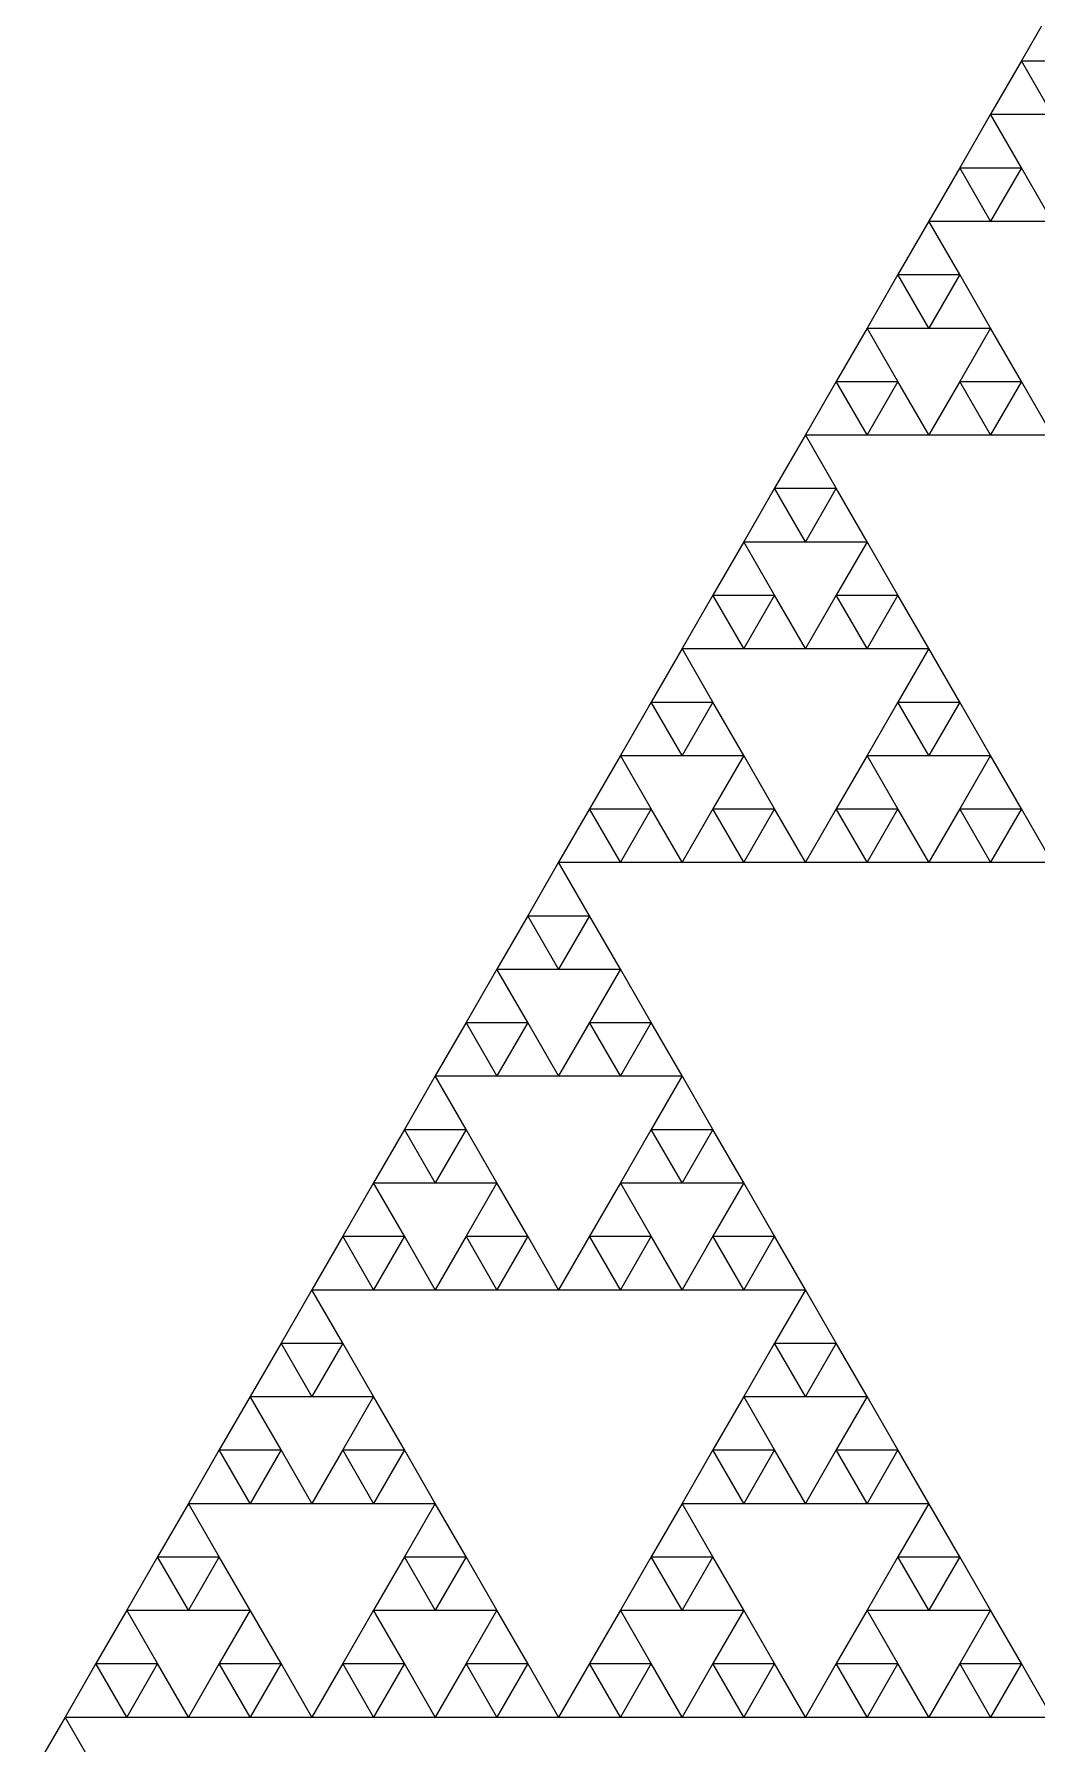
# Model space of a CAD drawing. Header units: metres. Extents: x -50 to 50, y -29 to 58.
# Drawn here: x -46.97 to -43.8, y -23.54 to -18.13 of the extents above; entities that cross this region are included whole.
import ezdxf

# ---------------------------------------------------------------- set-up
doc = ezdxf.new("R2010")
doc.units = ezdxf.units.M

msp = doc.modelspace()

# ---------------------------------------------------------------- linework, layer by layer
for p, q in [((-43.75, -18.0422), (-43.8477, -18.2114)), ((-43.8477, -18.2114), (-43.9453, -18.3805)), ((-43.75, -18.3805), (-43.8477, -18.2114)), ((-43.8477, -18.2114), (-43.6523, -18.2114)), ((-43.9453, -18.3805), (-44.043, -18.5496)), ((-43.8477, -18.5496), (-43.9453, -18.3805)), ((-43.9453, -18.3805), (-43.75, -18.3805)), ((-44.043, -18.5496), (-44.1406, -18.7188)), ((-43.9453, -18.7188), (-44.043, -18.5496)), ((-44.043, -18.5496), (-43.8477, -18.5496)), ((-43.8477, -18.5496), (-43.9453, -18.7188)), ((-43.75, -18.7188), (-43.8477, -18.5496)), ((-44.1406, -18.7188), (-44.2383, -18.8879)), ((-44.043, -18.8879), (-44.1406, -18.7188)), ((-44.1406, -18.7188), (-43.9453, -18.7188)), ((-43.9453, -18.7188), (-43.75, -18.7188)), ((-44.2383, -18.8879), (-44.3359, -19.0571)), ((-44.1406, -19.0571), (-44.2383, -18.8879)), ((-44.2383, -18.8879), (-44.043, -18.8879)), ((-44.043, -18.8879), (-44.1406, -19.0571)), ((-43.9453, -19.0571), (-44.043, -18.8879)), ((-44.3359, -19.0571), (-44.4336, -19.2262)), ((-44.2383, -19.2262), (-44.3359, -19.0571)), ((-44.3359, -19.0571), (-44.1406, -19.0571)), ((-44.1406, -19.0571), (-43.9453, -19.0571)), ((-43.9453, -19.0571), (-44.043, -19.2262)), ((-43.8477, -19.2262), (-43.9453, -19.0571)), ((-44.4336, -19.2262), (-44.5312, -19.3954)), ((-44.3359, -19.3954), (-44.4336, -19.2262)), ((-44.4336, -19.2262), (-44.2383, -19.2262)), ((-44.2383, -19.2262), (-44.3359, -19.3954)), ((-44.1406, -19.3954), (-44.2383, -19.2262)), ((-44.043, -19.2262), (-44.1406, -19.3954)), ((-43.9453, -19.3954), (-44.043, -19.2262)), ((-44.043, -19.2262), (-43.8477, -19.2262)), ((-43.8477, -19.2262), (-43.9453, -19.3954)), ((-43.75, -19.3954), (-43.8477, -19.2262)), ((-44.5312, -19.3954), (-44.6289, -19.5645)), ((-44.4336, -19.5645), (-44.5312, -19.3954)), ((-44.5312, -19.3954), (-44.3359, -19.3954)), ((-44.3359, -19.3954), (-44.1406, -19.3954)), ((-44.1406, -19.3954), (-43.9453, -19.3954)), ((-43.9453, -19.3954), (-43.75, -19.3954)), ((-44.6289, -19.5645), (-44.7266, -19.7337)), ((-44.5312, -19.7337), (-44.6289, -19.5645)), ((-44.6289, -19.5645), (-44.4336, -19.5645)), ((-44.4336, -19.5645), (-44.5312, -19.7337)), ((-44.3359, -19.7337), (-44.4336, -19.5645)), ((-44.7266, -19.7337), (-44.8242, -19.9028)), ((-44.6289, -19.9028), (-44.7266, -19.7337)), ((-44.7266, -19.7337), (-44.5312, -19.7337)), ((-44.5312, -19.7337), (-44.3359, -19.7337)), ((-44.3359, -19.7337), (-44.4336, -19.9028)), ((-44.2383, -19.9028), (-44.3359, -19.7337)), ((-44.8242, -19.9028), (-44.9219, -20.072)), ((-44.7266, -20.072), (-44.8242, -19.9028)), ((-44.8242, -19.9028), (-44.6289, -19.9028)), ((-44.6289, -19.9028), (-44.7266, -20.072)), ((-44.5312, -20.072), (-44.6289, -19.9028)), ((-44.4336, -19.9028), (-44.5312, -20.072)), ((-44.3359, -20.072), (-44.4336, -19.9028)), ((-44.4336, -19.9028), (-44.2383, -19.9028)), ((-44.2383, -19.9028), (-44.3359, -20.072)), ((-44.1406, -20.072), (-44.2383, -19.9028)), ((-44.9219, -20.072), (-45.0195, -20.2411)), ((-44.8242, -20.2411), (-44.9219, -20.072)), ((-44.9219, -20.072), (-44.7266, -20.072)), ((-44.7266, -20.072), (-44.5312, -20.072)), ((-44.5312, -20.072), (-44.3359, -20.072)), ((-44.3359, -20.072), (-44.1406, -20.072)), ((-44.1406, -20.072), (-44.2383, -20.2411)), ((-44.043, -20.2411), (-44.1406, -20.072)), ((-45.0195, -20.2411), (-45.1172, -20.4102)), ((-44.9219, -20.4102), (-45.0195, -20.2411)), ((-45.0195, -20.2411), (-44.8242, -20.2411)), ((-44.8242, -20.2411), (-44.9219, -20.4102)), ((-44.7266, -20.4102), (-44.8242, -20.2411)), ((-44.2383, -20.2411), (-44.3359, -20.4102)), ((-44.1406, -20.4102), (-44.2383, -20.2411)), ((-44.2383, -20.2411), (-44.043, -20.2411)), ((-44.043, -20.2411), (-44.1406, -20.4102)), ((-43.9453, -20.4102), (-44.043, -20.2411)), ((-45.1172, -20.4102), (-45.2148, -20.5794)), ((-45.0195, -20.5794), (-45.1172, -20.4102)), ((-45.1172, -20.4102), (-44.9219, -20.4102)), ((-44.9219, -20.4102), (-44.7266, -20.4102)), ((-44.7266, -20.4102), (-44.8242, -20.5794)), ((-44.6289, -20.5794), (-44.7266, -20.4102)), ((-44.3359, -20.4102), (-44.4336, -20.5794)), ((-44.2383, -20.5794), (-44.3359, -20.4102)), ((-44.3359, -20.4102), (-44.1406, -20.4102)), ((-44.1406, -20.4102), (-43.9453, -20.4102)), ((-43.9453, -20.4102), (-44.043, -20.5794)), ((-43.8477, -20.5794), (-43.9453, -20.4102)), ((-45.2148, -20.5794), (-45.3125, -20.7485)), ((-45.1172, -20.7485), (-45.2148, -20.5794)), ((-45.2148, -20.5794), (-45.0195, -20.5794)), ((-45.0195, -20.5794), (-45.1172, -20.7485)), ((-44.9219, -20.7485), (-45.0195, -20.5794)), ((-44.8242, -20.5794), (-44.9219, -20.7485)), ((-44.7266, -20.7485), (-44.8242, -20.5794)), ((-44.8242, -20.5794), (-44.6289, -20.5794)), ((-44.6289, -20.5794), (-44.7266, -20.7485)), ((-44.5312, -20.7485), (-44.6289, -20.5794)), ((-44.4336, -20.5794), (-44.5312, -20.7485)), ((-44.3359, -20.7485), (-44.4336, -20.5794)), ((-44.4336, -20.5794), (-44.2383, -20.5794)), ((-44.2383, -20.5794), (-44.3359, -20.7485)), ((-44.1406, -20.7485), (-44.2383, -20.5794)), ((-44.043, -20.5794), (-44.1406, -20.7485)), ((-43.9453, -20.7485), (-44.043, -20.5794)), ((-44.043, -20.5794), (-43.8477, -20.5794)), ((-43.8477, -20.5794), (-43.9453, -20.7485)), ((-43.75, -20.7485), (-43.8477, -20.5794)), ((-45.3125, -20.7485), (-45.4102, -20.9177)), ((-45.2148, -20.9177), (-45.3125, -20.7485)), ((-45.3125, -20.7485), (-45.1172, -20.7485)), ((-45.1172, -20.7485), (-44.9219, -20.7485)), ((-44.9219, -20.7485), (-44.7266, -20.7485)), ((-44.7266, -20.7485), (-44.5312, -20.7485)), ((-44.5312, -20.7485), (-44.3359, -20.7485)), ((-44.3359, -20.7485), (-44.1406, -20.7485)), ((-44.1406, -20.7485), (-43.9453, -20.7485)), ((-43.9453, -20.7485), (-43.75, -20.7485)), ((-45.4102, -20.9177), (-45.5078, -21.0868)), ((-45.3125, -21.0868), (-45.4102, -20.9177)), ((-45.4102, -20.9177), (-45.2148, -20.9177)), ((-45.2148, -20.9177), (-45.3125, -21.0868)), ((-45.1172, -21.0868), (-45.2148, -20.9177)), ((-45.5078, -21.0868), (-45.6055, -21.256)), ((-45.4102, -21.256), (-45.5078, -21.0868)), ((-45.5078, -21.0868), (-45.3125, -21.0868)), ((-45.3125, -21.0868), (-45.1172, -21.0868)), ((-45.1172, -21.0868), (-45.2148, -21.256)), ((-45.0195, -21.256), (-45.1172, -21.0868)), ((-45.6055, -21.256), (-45.7031, -21.4251)), ((-45.5078, -21.4251), (-45.6055, -21.256)), ((-45.6055, -21.256), (-45.4102, -21.256)), ((-45.4102, -21.256), (-45.5078, -21.4251)), ((-45.3125, -21.4251), (-45.4102, -21.256)), ((-45.2148, -21.256), (-45.3125, -21.4251)), ((-45.1172, -21.4251), (-45.2148, -21.256)), ((-45.2148, -21.256), (-45.0195, -21.256)), ((-45.0195, -21.256), (-45.1172, -21.4251)), ((-44.9219, -21.4251), (-45.0195, -21.256)), ((-45.7031, -21.4251), (-45.8008, -21.5943)), ((-45.6055, -21.5943), (-45.7031, -21.4251)), ((-45.7031, -21.4251), (-45.5078, -21.4251)), ((-45.5078, -21.4251), (-45.3125, -21.4251)), ((-45.3125, -21.4251), (-45.1172, -21.4251)), ((-45.1172, -21.4251), (-44.9219, -21.4251)), ((-44.9219, -21.4251), (-45.0195, -21.5943)), ((-44.8242, -21.5943), (-44.9219, -21.4251)), ((-45.8008, -21.5943), (-45.8984, -21.7634)), ((-45.7031, -21.7634), (-45.8008, -21.5943)), ((-45.8008, -21.5943), (-45.6055, -21.5943)), ((-45.6055, -21.5943), (-45.7031, -21.7634)), ((-45.5078, -21.7634), (-45.6055, -21.5943)), ((-45.0195, -21.5943), (-45.1172, -21.7634)), ((-44.9219, -21.7634), (-45.0195, -21.5943)), ((-45.0195, -21.5943), (-44.8242, -21.5943)), ((-44.8242, -21.5943), (-44.9219, -21.7634)), ((-44.7266, -21.7634), (-44.8242, -21.5943)), ((-45.8984, -21.7634), (-45.9961, -21.9325)), ((-45.8008, -21.9325), (-45.8984, -21.7634)), ((-45.8984, -21.7634), (-45.7031, -21.7634)), ((-45.7031, -21.7634), (-45.5078, -21.7634)), ((-45.5078, -21.7634), (-45.6055, -21.9325)), ((-45.4102, -21.9325), (-45.5078, -21.7634)), ((-45.1172, -21.7634), (-45.2148, -21.9325)), ((-45.0195, -21.9325), (-45.1172, -21.7634)), ((-45.1172, -21.7634), (-44.9219, -21.7634)), ((-44.9219, -21.7634), (-44.7266, -21.7634)), ((-44.7266, -21.7634), (-44.8242, -21.9325)), ((-44.6289, -21.9325), (-44.7266, -21.7634)), ((-45.9961, -21.9325), (-46.0938, -22.1017)), ((-45.8984, -22.1017), (-45.9961, -21.9325)), ((-45.9961, -21.9325), (-45.8008, -21.9325)), ((-45.8008, -21.9325), (-45.8984, -22.1017)), ((-45.7031, -22.1017), (-45.8008, -21.9325)), ((-45.6055, -21.9325), (-45.7031, -22.1017)), ((-45.5078, -22.1017), (-45.6055, -21.9325)), ((-45.6055, -21.9325), (-45.4102, -21.9325)), ((-45.4102, -21.9325), (-45.5078, -22.1017)), ((-45.3125, -22.1017), (-45.4102, -21.9325)), ((-45.2148, -21.9325), (-45.3125, -22.1017)), ((-45.1172, -22.1017), (-45.2148, -21.9325)), ((-45.2148, -21.9325), (-45.0195, -21.9325)), ((-45.0195, -21.9325), (-45.1172, -22.1017)), ((-44.9219, -22.1017), (-45.0195, -21.9325)), ((-44.8242, -21.9325), (-44.9219, -22.1017)), ((-44.7266, -22.1017), (-44.8242, -21.9325)), ((-44.8242, -21.9325), (-44.6289, -21.9325)), ((-44.6289, -21.9325), (-44.7266, -22.1017)), ((-44.5312, -22.1017), (-44.6289, -21.9325)), ((-46.0938, -22.1017), (-46.1914, -22.2708)), ((-45.9961, -22.2708), (-46.0938, -22.1017)), ((-46.0938, -22.1017), (-45.8984, -22.1017)), ((-45.8984, -22.1017), (-45.7031, -22.1017)), ((-45.7031, -22.1017), (-45.5078, -22.1017)), ((-45.5078, -22.1017), (-45.3125, -22.1017)), ((-45.3125, -22.1017), (-45.1172, -22.1017)), ((-45.1172, -22.1017), (-44.9219, -22.1017)), ((-44.9219, -22.1017), (-44.7266, -22.1017)), ((-44.7266, -22.1017), (-44.5312, -22.1017)), ((-44.5312, -22.1017), (-44.6289, -22.2708)), ((-44.4336, -22.2708), (-44.5312, -22.1017)), ((-46.1914, -22.2708), (-46.2891, -22.44)), ((-46.0938, -22.44), (-46.1914, -22.2708)), ((-46.1914, -22.2708), (-45.9961, -22.2708)), ((-45.9961, -22.2708), (-46.0938, -22.44)), ((-45.8984, -22.44), (-45.9961, -22.2708)), ((-44.6289, -22.2708), (-44.7266, -22.44)), ((-44.5312, -22.44), (-44.6289, -22.2708)), ((-44.6289, -22.2708), (-44.4336, -22.2708)), ((-44.4336, -22.2708), (-44.5312, -22.44)), ((-44.3359, -22.44), (-44.4336, -22.2708)), ((-46.2891, -22.44), (-46.3867, -22.6091)), ((-46.1914, -22.6091), (-46.2891, -22.44)), ((-46.2891, -22.44), (-46.0938, -22.44)), ((-46.0938, -22.44), (-45.8984, -22.44)), ((-45.8984, -22.44), (-45.9961, -22.6091)), ((-45.8008, -22.6091), (-45.8984, -22.44)), ((-44.7266, -22.44), (-44.8242, -22.6091)), ((-44.6289, -22.6091), (-44.7266, -22.44)), ((-44.7266, -22.44), (-44.5312, -22.44)), ((-44.5312, -22.44), (-44.3359, -22.44)), ((-44.3359, -22.44), (-44.4336, -22.6091)), ((-44.2383, -22.6091), (-44.3359, -22.44)), ((-46.3867, -22.6091), (-46.4844, -22.7783)), ((-46.2891, -22.7783), (-46.3867, -22.6091)), ((-46.3867, -22.6091), (-46.1914, -22.6091)), ((-46.1914, -22.6091), (-46.2891, -22.7783)), ((-46.0938, -22.7783), (-46.1914, -22.6091)), ((-45.9961, -22.6091), (-46.0938, -22.7783)), ((-45.8984, -22.7783), (-45.9961, -22.6091)), ((-45.9961, -22.6091), (-45.8008, -22.6091)), ((-45.8008, -22.6091), (-45.8984, -22.7783)), ((-45.7031, -22.7783), (-45.8008, -22.6091)), ((-44.8242, -22.6091), (-44.9219, -22.7783)), ((-44.7266, -22.7783), (-44.8242, -22.6091)), ((-44.8242, -22.6091), (-44.6289, -22.6091)), ((-44.6289, -22.6091), (-44.7266, -22.7783)), ((-44.5312, -22.7783), (-44.6289, -22.6091)), ((-44.4336, -22.6091), (-44.5312, -22.7783)), ((-44.3359, -22.7783), (-44.4336, -22.6091)), ((-44.4336, -22.6091), (-44.2383, -22.6091)), ((-44.2383, -22.6091), (-44.3359, -22.7783)), ((-44.1406, -22.7783), (-44.2383, -22.6091)), ((-46.4844, -22.7783), (-46.582, -22.9474)), ((-46.3867, -22.9474), (-46.4844, -22.7783)), ((-46.4844, -22.7783), (-46.2891, -22.7783)), ((-46.2891, -22.7783), (-46.0938, -22.7783)), ((-46.0938, -22.7783), (-45.8984, -22.7783)), ((-45.8984, -22.7783), (-45.7031, -22.7783)), ((-45.7031, -22.7783), (-45.8008, -22.9474)), ((-45.6055, -22.9474), (-45.7031, -22.7783)), ((-44.9219, -22.7783), (-45.0195, -22.9474)), ((-44.8242, -22.9474), (-44.9219, -22.7783)), ((-44.9219, -22.7783), (-44.7266, -22.7783)), ((-44.7266, -22.7783), (-44.5312, -22.7783)), ((-44.5312, -22.7783), (-44.3359, -22.7783)), ((-44.3359, -22.7783), (-44.1406, -22.7783)), ((-44.1406, -22.7783), (-44.2383, -22.9474)), ((-44.043, -22.9474), (-44.1406, -22.7783)), ((-46.582, -22.9474), (-46.6797, -23.1166)), ((-46.4844, -23.1166), (-46.582, -22.9474)), ((-46.582, -22.9474), (-46.3867, -22.9474)), ((-46.3867, -22.9474), (-46.4844, -23.1166)), ((-46.2891, -23.1166), (-46.3867, -22.9474)), ((-45.8008, -22.9474), (-45.8984, -23.1166)), ((-45.7031, -23.1166), (-45.8008, -22.9474)), ((-45.8008, -22.9474), (-45.6055, -22.9474)), ((-45.6055, -22.9474), (-45.7031, -23.1166)), ((-45.5078, -23.1166), (-45.6055, -22.9474)), ((-45.0195, -22.9474), (-45.1172, -23.1166)), ((-44.9219, -23.1166), (-45.0195, -22.9474)), ((-45.0195, -22.9474), (-44.8242, -22.9474)), ((-44.8242, -22.9474), (-44.9219, -23.1166)), ((-44.7266, -23.1166), (-44.8242, -22.9474)), ((-44.2383, -22.9474), (-44.3359, -23.1166)), ((-44.1406, -23.1166), (-44.2383, -22.9474)), ((-44.2383, -22.9474), (-44.043, -22.9474)), ((-44.043, -22.9474), (-44.1406, -23.1166)), ((-43.9453, -23.1166), (-44.043, -22.9474)), ((-46.6797, -23.1166), (-46.7773, -23.2857)), ((-46.582, -23.2857), (-46.6797, -23.1166)), ((-46.6797, -23.1166), (-46.4844, -23.1166)), ((-46.4844, -23.1166), (-46.2891, -23.1166)), ((-46.2891, -23.1166), (-46.3867, -23.2857)), ((-46.1914, -23.2857), (-46.2891, -23.1166)), ((-45.8984, -23.1166), (-45.9961, -23.2857)), ((-45.8008, -23.2857), (-45.8984, -23.1166)), ((-45.8984, -23.1166), (-45.7031, -23.1166)), ((-45.7031, -23.1166), (-45.5078, -23.1166)), ((-45.5078, -23.1166), (-45.6055, -23.2857)), ((-45.4102, -23.2857), (-45.5078, -23.1166)), ((-45.1172, -23.1166), (-45.2148, -23.2857)), ((-45.0195, -23.2857), (-45.1172, -23.1166)), ((-45.1172, -23.1166), (-44.9219, -23.1166)), ((-44.9219, -23.1166), (-44.7266, -23.1166)), ((-44.7266, -23.1166), (-44.8242, -23.2857)), ((-44.6289, -23.2857), (-44.7266, -23.1166)), ((-44.3359, -23.1166), (-44.4336, -23.2857)), ((-44.2383, -23.2857), (-44.3359, -23.1166)), ((-44.3359, -23.1166), (-44.1406, -23.1166)), ((-44.1406, -23.1166), (-43.9453, -23.1166)), ((-43.9453, -23.1166), (-44.043, -23.2857)), ((-43.8477, -23.2857), (-43.9453, -23.1166)), ((-46.7773, -23.2857), (-46.875, -23.4549)), ((-46.6797, -23.4549), (-46.7773, -23.2857)), ((-46.7773, -23.2857), (-46.582, -23.2857)), ((-46.582, -23.2857), (-46.6797, -23.4549)), ((-46.4844, -23.4549), (-46.582, -23.2857)), ((-46.3867, -23.2857), (-46.4844, -23.4549)), ((-46.2891, -23.4549), (-46.3867, -23.2857)), ((-46.3867, -23.2857), (-46.1914, -23.2857)), ((-46.1914, -23.2857), (-46.2891, -23.4549)), ((-46.0938, -23.4549), (-46.1914, -23.2857)), ((-45.9961, -23.2857), (-46.0938, -23.4549)), ((-45.8984, -23.4549), (-45.9961, -23.2857)), ((-45.9961, -23.2857), (-45.8008, -23.2857)), ((-45.8008, -23.2857), (-45.8984, -23.4549)), ((-45.7031, -23.4549), (-45.8008, -23.2857)), ((-45.6055, -23.2857), (-45.7031, -23.4549)), ((-45.5078, -23.4549), (-45.6055, -23.2857)), ((-45.6055, -23.2857), (-45.4102, -23.2857)), ((-45.4102, -23.2857), (-45.5078, -23.4549)), ((-45.3125, -23.4549), (-45.4102, -23.2857)), ((-45.2148, -23.2857), (-45.3125, -23.4549)), ((-45.1172, -23.4549), (-45.2148, -23.2857)), ((-45.2148, -23.2857), (-45.0195, -23.2857)), ((-45.0195, -23.2857), (-45.1172, -23.4549)), ((-44.9219, -23.4549), (-45.0195, -23.2857)), ((-44.8242, -23.2857), (-44.9219, -23.4549)), ((-44.7266, -23.4549), (-44.8242, -23.2857)), ((-44.8242, -23.2857), (-44.6289, -23.2857)), ((-44.6289, -23.2857), (-44.7266, -23.4549)), ((-44.5312, -23.4549), (-44.6289, -23.2857)), ((-44.4336, -23.2857), (-44.5312, -23.4549)), ((-44.3359, -23.4549), (-44.4336, -23.2857)), ((-44.4336, -23.2857), (-44.2383, -23.2857)), ((-44.2383, -23.2857), (-44.3359, -23.4549)), ((-44.1406, -23.4549), (-44.2383, -23.2857)), ((-44.043, -23.2857), (-44.1406, -23.4549)), ((-43.9453, -23.4549), (-44.043, -23.2857)), ((-44.043, -23.2857), (-43.8477, -23.2857)), ((-43.8477, -23.2857), (-43.9453, -23.4549)), ((-43.75, -23.4549), (-43.8477, -23.2857)), ((-46.875, -23.4549), (-46.9727, -23.624)), ((-46.7773, -23.624), (-46.875, -23.4549)), ((-46.875, -23.4549), (-46.6797, -23.4549)), ((-46.6797, -23.4549), (-46.4844, -23.4549)), ((-46.4844, -23.4549), (-46.2891, -23.4549)), ((-46.2891, -23.4549), (-46.0938, -23.4549)), ((-46.0938, -23.4549), (-45.8984, -23.4549)), ((-45.8984, -23.4549), (-45.7031, -23.4549)), ((-45.7031, -23.4549), (-45.5078, -23.4549)), ((-45.5078, -23.4549), (-45.3125, -23.4549)), ((-45.3125, -23.4549), (-45.1172, -23.4549)), ((-45.1172, -23.4549), (-44.9219, -23.4549)), ((-44.9219, -23.4549), (-44.7266, -23.4549)), ((-44.7266, -23.4549), (-44.5312, -23.4549)), ((-44.5312, -23.4549), (-44.3359, -23.4549)), ((-44.3359, -23.4549), (-44.1406, -23.4549)), ((-44.1406, -23.4549), (-43.9453, -23.4549)), ((-43.9453, -23.4549), (-43.75, -23.4549))]:
    msp.add_line(p, q)

doc.saveas('drawing.dxf')
